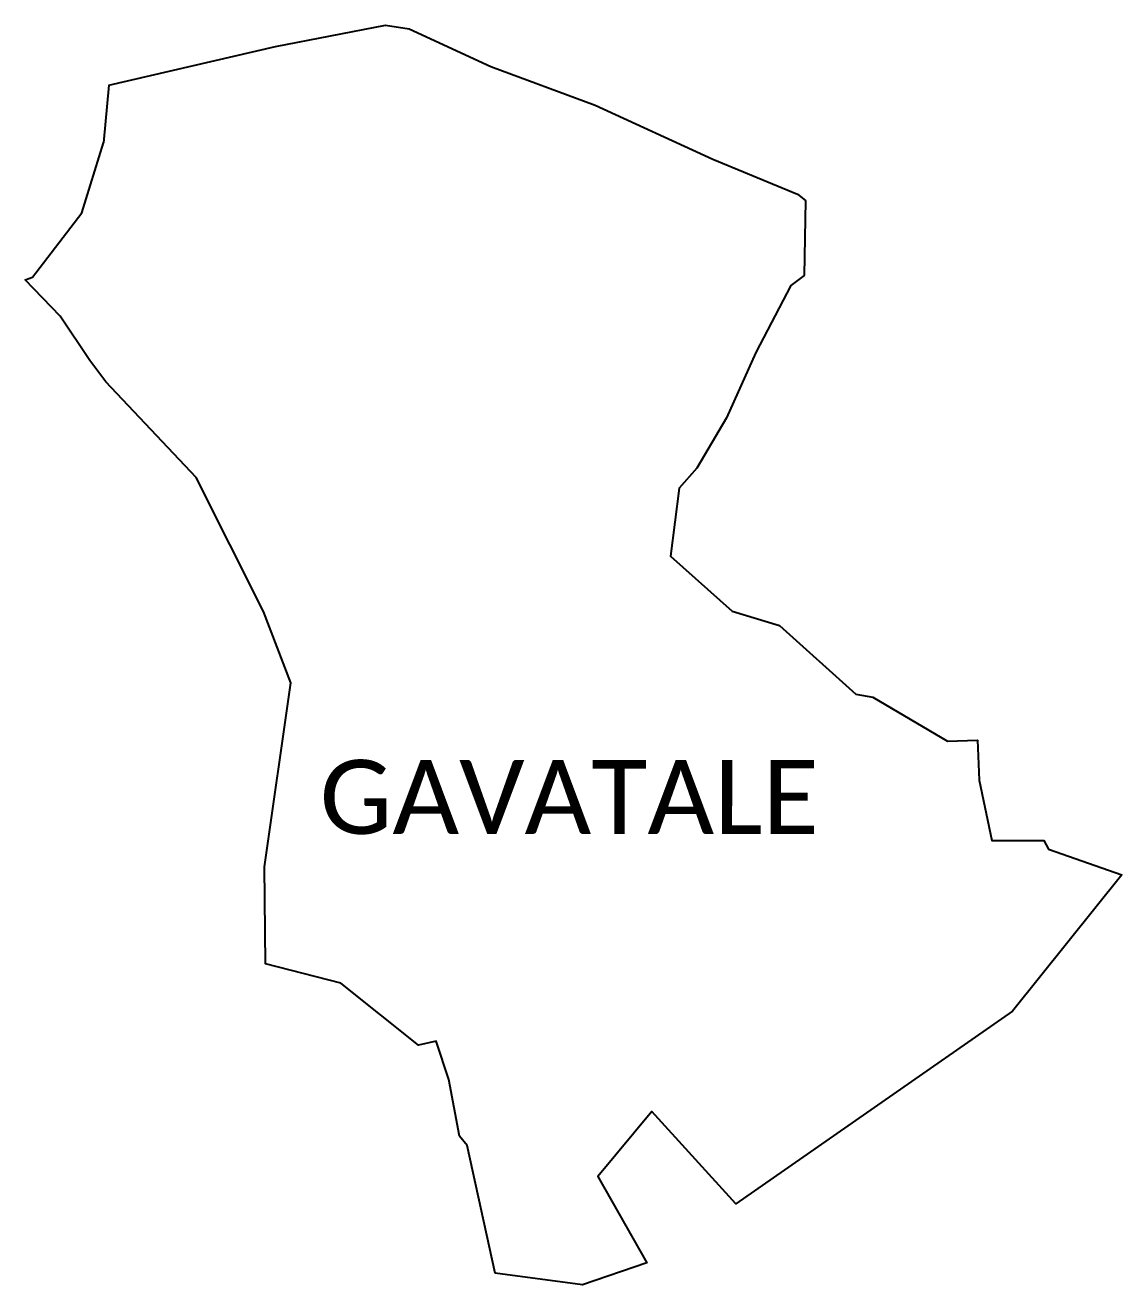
# Model space of a CAD drawing. Header units: feet. Extents: x 356020 to 361265, y 1738813 to 1741261.
# Drawn here: x 359135 to 361265, y 1738813 to 1741261 of the extents above; entities that cross this region are included whole.
import ezdxf

# ---------------------------------------------------------------- set-up
doc = ezdxf.new("R2010")
doc.units = ezdxf.units.FT
doc.header["$MEASUREMENT"] = 0
doc.layers.add('VILLAGE NAME', color=250, linetype='Continuous')
doc.styles.get("Standard").update_dxf_attribs({"font": 'arial.ttf'})

msp = doc.modelspace()

# ---------------------------------------------------------------- linework, layer by layer
at = {"color": 6}
for points in [[(359297.3, 1741144.3), (359620.7, 1741218.9), (359834.7, 1741260.5), (359880.4, 1741253.2), (360039, 1741180), (360242, 1741105.2), (360470.6, 1741000), (360635, 1740932), (360650.2, 1740920), (360648.1, 1740774.2), (360621.7, 1740754.6), (360553.9, 1740624.8), (360497, 1740497.5), (360439.6, 1740400.1), (360405.1, 1740361.1), (360388.3, 1740228.7), (360507.8, 1740122.2), (360600.1, 1740093.9), (360748.4, 1739960.6), (360781.4, 1739954.8), (360926.2, 1739869.4), (360984.5, 1739871.5), (360987.5, 1739793.9), (361012.6, 1739676.1), (361113.5, 1739676.6), (361122.2, 1739659.5), (361264.9, 1739609.8), (361052.4, 1739344.5), (360515.4, 1738970.3), (360351.7, 1739150), (360246.7, 1739023.5), (360342.2, 1738856.1), (360217.3, 1738813.1), (360047.4, 1738835.5), (359992.9, 1739083.8), (359978, 1739102.1), (359957.7, 1739211.9), (359932.8, 1739286.3), (359898.8, 1739279), (359747.7, 1739398.9), (359601.1, 1739436.5), (359599.5, 1739625.2), (359650.7, 1739982.9), (359597.4, 1740121.6), (359466.7, 1740381.4), (359291.2, 1740567.9), (359259.8, 1740609.1), (359202.4, 1740695.3), (359134.5, 1740765.7), (359148.4, 1740771.1), (359244.4, 1740896.2), (359286.4, 1741031.8)], [(359297.3, 1741144.3), (359286.4, 1741031.8)]]:
    msp.add_lwpolyline(points, dxfattribs=at)

# ---------------------------------------------------------------- texts
at = {"layer": 'VILLAGE NAME', "insert": (359706.7, 1739833), "char_height": 143.7, "attachment_point": 1, "rotation": 359.9793}
msp.add_mtext_dynamic_manual_height_columns('{\\fCalibri|b0|i0|c0|p34;GAVATALE}', width=1418, gutter_width=718.5, heights=[0], dxfattribs=at)

doc.saveas('drawing.dxf')
